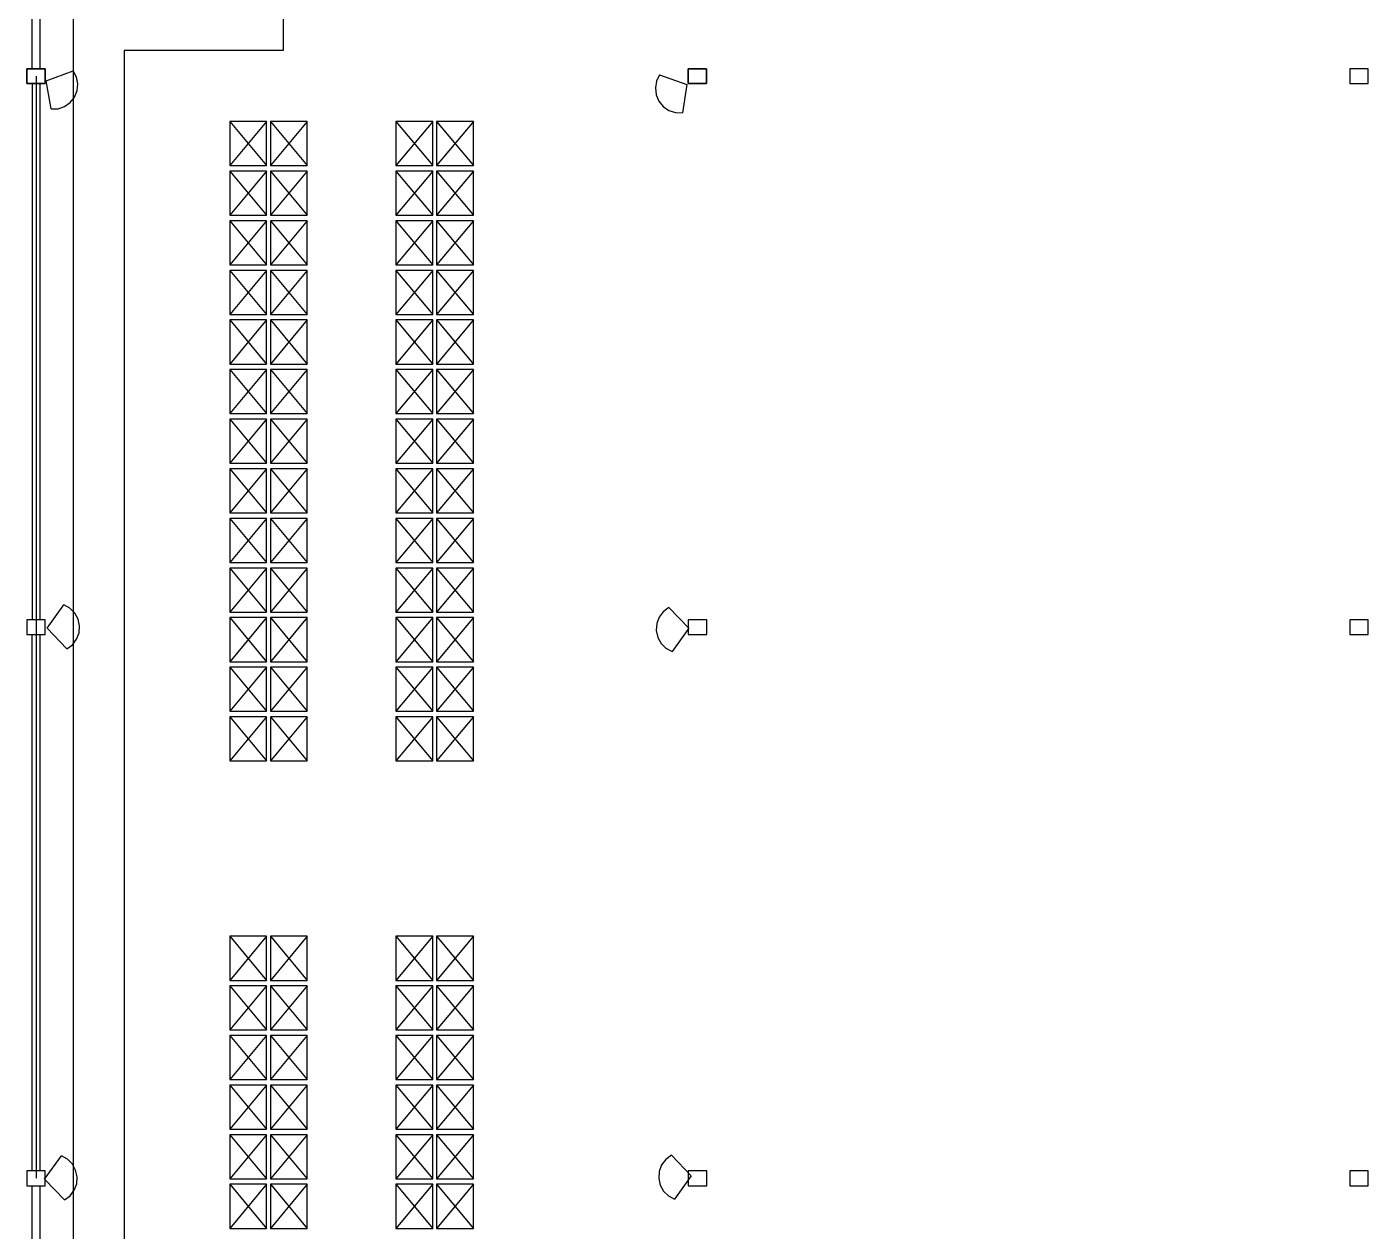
# Model space of a CAD drawing. Header units: metres. Extents: x 2 to 323, y -2 to 254.
# Drawn here: x 149.05 to 185.55, y 66.12 to 98.9 of the extents above; entities that cross this region are included whole.
import ezdxf

# ---------------------------------------------------------------- set-up
doc = ezdxf.new("R2010")
doc.units = ezdxf.units.M
for name, color, linetype in [('0-EST CORTE', 7, 'Continuous'), ('0-MUROS EXISTENTES', 7, 'Continuous'), ('0-PROYECCIONES', 7, 'Continuous'), ('Demarcación PL', 7, 'Continuous'), ('EQ - Pallets', 7, 'Continuous'), ('punta 005', 7, 'Continuous')]:
    doc.layers.add(name, color=color, linetype=linetype)

msp = doc.modelspace()

# ---------------------------------------------------------------- linework, layer by layer
at = {"layer": '0-EST CORTE'}
for points in [[(149.046, 97.361), (149.546, 97.361), (149.546, 97.761), (149.046, 97.761), (149.046, 97.361)], [(149.046, 97.361), (149.546, 97.361), (149.546, 97.761), (149.046, 97.761), (149.046, 97.361)], [(149.046, 97.361), (149.546, 97.361), (149.546, 97.761), (149.046, 97.761), (149.046, 97.361)], [(149.046, 97.361), (149.546, 97.361), (149.546, 97.761), (149.046, 97.761), (149.046, 97.361)], [(167.042, 97.361), (167.542, 97.361), (167.542, 97.761), (167.042, 97.761), (167.042, 97.361)], [(167.042, 97.361), (167.542, 97.361), (167.542, 97.761), (167.042, 97.761), (167.042, 97.361)], [(167.042, 97.361), (167.542, 97.361), (167.542, 97.761), (167.042, 97.761), (167.042, 97.361)], [(167.042, 97.361), (167.542, 97.361), (167.542, 97.761), (167.042, 97.761), (167.042, 97.361)], [(185.046, 97.361), (185.546, 97.361), (185.546, 97.761), (185.046, 97.761), (185.046, 97.361)], [(185.046, 97.361), (185.546, 97.361), (185.546, 97.761), (185.046, 97.761), (185.046, 97.361)], [(185.046, 97.361), (185.546, 97.361), (185.546, 97.761), (185.046, 97.761), (185.046, 97.361)], [(185.046, 97.361), (185.546, 97.361), (185.546, 97.761), (185.046, 97.761), (185.046, 97.361)], [(149.046, 82.361), (149.546, 82.361), (149.546, 82.761), (149.046, 82.761), (149.046, 82.361)], [(149.046, 82.361), (149.546, 82.361), (149.546, 82.761), (149.046, 82.761), (149.046, 82.361)], [(149.046, 82.361), (149.546, 82.361), (149.546, 82.761), (149.046, 82.761), (149.046, 82.361)], [(149.046, 82.361), (149.546, 82.361), (149.546, 82.761), (149.046, 82.761), (149.046, 82.361)], [(167.046, 82.361), (167.546, 82.361), (167.546, 82.761), (167.046, 82.761), (167.046, 82.361)], [(167.046, 82.361), (167.546, 82.361), (167.546, 82.761), (167.046, 82.761), (167.046, 82.361)], [(167.046, 82.361), (167.546, 82.361), (167.546, 82.761), (167.046, 82.761), (167.046, 82.361)], [(167.046, 82.361), (167.546, 82.361), (167.546, 82.761), (167.046, 82.761), (167.046, 82.361)], [(185.046, 82.361), (185.546, 82.361), (185.546, 82.761), (185.046, 82.761), (185.046, 82.361)], [(185.046, 82.361), (185.546, 82.361), (185.546, 82.761), (185.046, 82.761), (185.046, 82.361)], [(185.046, 82.361), (185.546, 82.361), (185.546, 82.761), (185.046, 82.761), (185.046, 82.361)], [(185.046, 82.361), (185.546, 82.361), (185.546, 82.761), (185.046, 82.761), (185.046, 82.361)], [(149.046, 67.361), (149.546, 67.361), (149.546, 67.761), (149.046, 67.761), (149.046, 67.361)], [(149.046, 67.361), (149.546, 67.361), (149.546, 67.761), (149.046, 67.761), (149.046, 67.361)], [(149.046, 67.361), (149.546, 67.361), (149.546, 67.761), (149.046, 67.761), (149.046, 67.361)], [(149.046, 67.361), (149.546, 67.361), (149.546, 67.761), (149.046, 67.761), (149.046, 67.361)], [(167.046, 67.361), (167.546, 67.361), (167.546, 67.761), (167.046, 67.761), (167.046, 67.361)], [(167.046, 67.361), (167.546, 67.361), (167.546, 67.761), (167.046, 67.761), (167.046, 67.361)], [(167.046, 67.361), (167.546, 67.361), (167.546, 67.761), (167.046, 67.761), (167.046, 67.361)], [(167.046, 67.361), (167.546, 67.361), (167.546, 67.761), (167.046, 67.761), (167.046, 67.361)], [(185.046, 67.361), (185.546, 67.361), (185.546, 67.761), (185.046, 67.761), (185.046, 67.361)], [(185.046, 67.361), (185.546, 67.361), (185.546, 67.761), (185.046, 67.761), (185.046, 67.361)], [(185.046, 67.361), (185.546, 67.361), (185.546, 67.761), (185.046, 67.761), (185.046, 67.361)], [(185.046, 67.361), (185.546, 67.361), (185.546, 67.761), (185.046, 67.761), (185.046, 67.361)]]:
    msp.add_lwpolyline(points, close=True, dxfattribs=at)
at = {"layer": '0-MUROS EXISTENTES'}
for points in [[(149.398, 97.761), (149.194, 97.761), (149.194, 112.361), (149.398, 112.361), (149.398, 97.761)], [(149.546, 97.361), (149.046, 97.361), (149.046, 97.761), (149.546, 97.761), (149.546, 97.361)], [(167.542, 97.361), (167.042, 97.361), (167.042, 97.761), (167.542, 97.761), (167.542, 97.361)], [(149.401, 82.761), (149.197, 82.761), (149.197, 97.361), (149.401, 97.361), (149.401, 82.761)], [(149.398, 67.761), (149.194, 67.761), (149.194, 82.361), (149.398, 82.361), (149.398, 67.761)], [(149.398, 52.761), (149.194, 52.761), (149.194, 67.361), (149.398, 67.361), (149.398, 52.761)]]:
    msp.add_lwpolyline(points, close=True, dxfattribs=at)
at = {"layer": '0-PROYECCIONES'}
msp.add_line((149.296, 97.561), (149.296, 67.561), dxfattribs=at)
at = {"layer": 'Demarcación PL'}
for p, q in [((156.024, 107.221), (156.024, 98.252)), ((150.307, 99.653), (150.307, 37.642)), ((156.024, 98.252), (151.692, 98.252)), ((151.692, 98.252), (151.692, 38.745))]:
    msp.add_line(p, q, dxfattribs=at)
at = {"layer": 'EQ - Pallets'}
for p, q in [((149.574, 97.434), (150.307, 97.703)), ((166.266, 97.591), (167.004, 97.335)), ((149.706, 96.665), (149.574, 97.434)), ((167.004, 97.335), (166.885, 96.563)), ((154.57, 96.324), (155.57, 95.124)), ((155.57, 96.324), (154.57, 95.124)), ((155.677, 96.324), (156.677, 95.124)), ((156.677, 96.324), (155.677, 95.124)), ((159.09, 96.324), (160.09, 95.124)), ((160.09, 96.324), (159.09, 95.124)), ((160.197, 96.324), (161.197, 95.124)), ((161.197, 96.324), (160.197, 95.124)), ((154.57, 94.974), (155.57, 93.774)), ((155.57, 94.974), (154.57, 93.774)), ((155.677, 94.974), (156.677, 93.774)), ((156.677, 94.974), (155.677, 93.774)), ((159.09, 94.974), (160.09, 93.774)), ((160.09, 94.974), (159.09, 93.774)), ((160.197, 94.974), (161.197, 93.774)), ((161.197, 94.974), (160.197, 93.774)), ((154.57, 93.623), (155.57, 92.423)), ((155.57, 93.623), (154.57, 92.423)), ((155.677, 93.623), (156.677, 92.423)), ((156.677, 93.623), (155.677, 92.423)), ((159.09, 93.623), (160.09, 92.423)), ((160.09, 93.623), (159.09, 92.423)), ((160.197, 93.623), (161.197, 92.423)), ((161.197, 93.623), (160.197, 92.423)), ((154.57, 92.273), (155.57, 91.073)), ((155.57, 92.273), (154.57, 91.073)), ((155.677, 92.273), (156.677, 91.073)), ((156.677, 92.273), (155.677, 91.073)), ((159.09, 92.273), (160.09, 91.073)), ((160.09, 92.273), (159.09, 91.073)), ((160.197, 92.273), (161.197, 91.073)), ((161.197, 92.273), (160.197, 91.073)), ((154.57, 90.923), (155.57, 89.723)), ((155.57, 90.923), (154.57, 89.723)), ((155.677, 90.923), (156.677, 89.723)), ((156.677, 90.923), (155.677, 89.723)), ((159.09, 90.923), (160.09, 89.723)), ((160.09, 90.923), (159.09, 89.723)), ((160.197, 90.923), (161.197, 89.723)), ((161.197, 90.923), (160.197, 89.723)), ((154.57, 89.573), (155.57, 88.373)), ((155.57, 89.573), (154.57, 88.373)), ((155.677, 89.573), (156.677, 88.373)), ((156.677, 89.573), (155.677, 88.373)), ((159.09, 89.573), (160.09, 88.373)), ((160.09, 89.573), (159.09, 88.373)), ((160.197, 89.573), (161.197, 88.373)), ((161.197, 89.573), (160.197, 88.373)), ((154.57, 88.222), (155.57, 87.022)), ((155.57, 88.222), (154.57, 87.022)), ((155.677, 88.222), (156.677, 87.022)), ((156.677, 88.222), (155.677, 87.022)), ((159.09, 88.222), (160.09, 87.022)), ((160.09, 88.222), (159.09, 87.022)), ((160.197, 88.222), (161.197, 87.022)), ((161.197, 88.222), (160.197, 87.022)), ((154.57, 86.872), (155.57, 85.672)), ((155.57, 86.872), (154.57, 85.672)), ((155.677, 86.872), (156.677, 85.672)), ((156.677, 86.872), (155.677, 85.672)), ((159.09, 86.872), (160.09, 85.672)), ((160.09, 86.872), (159.09, 85.672)), ((160.197, 86.872), (161.197, 85.672)), ((161.197, 86.872), (160.197, 85.672)), ((154.57, 85.522), (155.57, 84.322)), ((155.57, 85.522), (154.57, 84.322)), ((155.677, 85.522), (156.677, 84.322)), ((156.677, 85.522), (155.677, 84.322)), ((159.09, 85.522), (160.09, 84.322)), ((160.09, 85.522), (159.09, 84.322)), ((160.197, 85.522), (161.197, 84.322)), ((161.197, 85.522), (160.197, 84.322)), ((154.57, 84.171), (155.57, 82.971)), ((155.57, 84.171), (154.57, 82.971)), ((155.677, 84.171), (156.677, 82.971)), ((156.677, 84.171), (155.677, 82.971)), ((159.09, 84.171), (160.09, 82.971)), ((160.09, 84.171), (159.09, 82.971)), ((160.197, 84.171), (161.197, 82.971)), ((161.197, 84.171), (160.197, 82.971)), ((149.595, 82.53), (150.049, 83.165)), ((166.516, 83.095), (167.059, 82.534)), ((150.137, 81.969), (149.595, 82.53)), ((154.57, 82.821), (155.57, 81.621)), ((155.57, 82.821), (154.57, 81.621)), ((155.677, 82.821), (156.677, 81.621)), ((156.677, 82.821), (155.677, 81.621)), ((159.09, 82.821), (160.09, 81.621)), ((160.09, 82.821), (159.09, 81.621)), ((160.197, 82.821), (161.197, 81.621)), ((161.197, 82.821), (160.197, 81.621)), ((167.059, 82.534), (166.604, 81.898)), ((154.57, 81.471), (155.57, 80.271)), ((155.57, 81.471), (154.57, 80.271)), ((155.677, 81.471), (156.677, 80.271)), ((156.677, 81.471), (155.677, 80.271)), ((159.09, 81.471), (160.09, 80.271)), ((160.09, 81.471), (159.09, 80.271)), ((160.197, 81.471), (161.197, 80.271)), ((161.197, 81.471), (160.197, 80.271)), ((154.57, 80.121), (155.57, 78.921)), ((155.57, 80.121), (154.57, 78.921)), ((155.677, 80.121), (156.677, 78.921)), ((156.677, 80.121), (155.677, 78.921)), ((159.09, 80.121), (160.09, 78.921)), ((160.09, 80.121), (159.09, 78.921)), ((160.197, 80.121), (161.197, 78.921)), ((161.197, 80.121), (160.197, 78.921)), ((154.57, 74.149), (155.57, 72.949)), ((155.57, 74.149), (154.57, 72.949)), ((155.677, 74.149), (156.677, 72.949)), ((156.677, 74.149), (155.677, 72.949)), ((159.09, 74.149), (160.09, 72.949)), ((160.09, 74.149), (159.09, 72.949)), ((160.197, 74.149), (161.197, 72.949)), ((161.197, 74.149), (160.197, 72.949)), ((154.57, 72.799), (155.57, 71.599)), ((155.57, 72.799), (154.57, 71.599)), ((155.677, 72.799), (156.677, 71.599)), ((156.677, 72.799), (155.677, 71.599)), ((159.09, 72.799), (160.09, 71.599)), ((160.09, 72.799), (159.09, 71.599)), ((160.197, 72.799), (161.197, 71.599)), ((161.197, 72.799), (160.197, 71.599)), ((154.57, 71.449), (155.57, 70.249)), ((155.57, 71.449), (154.57, 70.249)), ((155.677, 71.449), (156.677, 70.249)), ((156.677, 71.449), (155.677, 70.249)), ((159.09, 71.449), (160.09, 70.249)), ((160.09, 71.449), (159.09, 70.249)), ((160.197, 71.449), (161.197, 70.249)), ((161.197, 71.449), (160.197, 70.249)), ((154.57, 70.098), (155.57, 68.898)), ((155.57, 70.098), (154.57, 68.898)), ((155.677, 70.098), (156.677, 68.898)), ((156.677, 70.098), (155.677, 68.898)), ((159.09, 70.098), (160.09, 68.898)), ((160.09, 70.098), (159.09, 68.898)), ((160.197, 70.098), (161.197, 68.898)), ((161.197, 70.098), (160.197, 68.898)), ((154.57, 68.748), (155.57, 67.548)), ((155.57, 68.748), (154.57, 67.548)), ((155.677, 68.748), (156.677, 67.548)), ((156.677, 68.748), (155.677, 67.548)), ((159.09, 68.748), (160.09, 67.548)), ((160.09, 68.748), (159.09, 67.548)), ((160.197, 68.748), (161.197, 67.548)), ((161.197, 68.748), (160.197, 67.548)), ((149.531, 67.536), (149.985, 68.171)), ((166.584, 68.187), (167.126, 67.625)), ((150.074, 66.974), (149.531, 67.536)), ((167.126, 67.625), (166.672, 66.99)), ((154.57, 67.398), (155.57, 66.198)), ((155.57, 67.398), (154.57, 66.198)), ((155.677, 67.398), (156.677, 66.198)), ((156.677, 67.398), (155.677, 66.198)), ((159.09, 67.398), (160.09, 66.198)), ((160.09, 67.398), (159.09, 66.198)), ((160.197, 67.398), (161.197, 66.198)), ((161.197, 67.398), (160.197, 66.198))]:
    msp.add_line(p, q, dxfattribs=at)
for points in [[(154.57, 96.324), (154.57, 95.124), (155.57, 95.124), (155.57, 96.324), (154.57, 96.324)], [(155.677, 96.324), (155.677, 95.124), (156.677, 95.124), (156.677, 96.324), (155.677, 96.324)], [(159.09, 96.324), (159.09, 95.124), (160.09, 95.124), (160.09, 96.324), (159.09, 96.324)], [(160.197, 96.324), (160.197, 95.124), (161.197, 95.124), (161.197, 96.324), (160.197, 96.324)], [(154.57, 94.974), (154.57, 93.774), (155.57, 93.774), (155.57, 94.974), (154.57, 94.974)], [(155.677, 94.974), (155.677, 93.774), (156.677, 93.774), (156.677, 94.974), (155.677, 94.974)], [(159.09, 94.974), (159.09, 93.774), (160.09, 93.774), (160.09, 94.974), (159.09, 94.974)], [(160.197, 94.974), (160.197, 93.774), (161.197, 93.774), (161.197, 94.974), (160.197, 94.974)], [(154.57, 93.623), (154.57, 92.423), (155.57, 92.423), (155.57, 93.623), (154.57, 93.623)], [(155.677, 93.623), (155.677, 92.423), (156.677, 92.423), (156.677, 93.623), (155.677, 93.623)], [(159.09, 93.623), (159.09, 92.423), (160.09, 92.423), (160.09, 93.623), (159.09, 93.623)], [(160.197, 93.623), (160.197, 92.423), (161.197, 92.423), (161.197, 93.623), (160.197, 93.623)], [(154.57, 92.273), (154.57, 91.073), (155.57, 91.073), (155.57, 92.273), (154.57, 92.273)], [(155.677, 92.273), (155.677, 91.073), (156.677, 91.073), (156.677, 92.273), (155.677, 92.273)], [(159.09, 92.273), (159.09, 91.073), (160.09, 91.073), (160.09, 92.273), (159.09, 92.273)], [(160.197, 92.273), (160.197, 91.073), (161.197, 91.073), (161.197, 92.273), (160.197, 92.273)], [(154.57, 90.923), (154.57, 89.723), (155.57, 89.723), (155.57, 90.923), (154.57, 90.923)], [(155.677, 90.923), (155.677, 89.723), (156.677, 89.723), (156.677, 90.923), (155.677, 90.923)], [(159.09, 90.923), (159.09, 89.723), (160.09, 89.723), (160.09, 90.923), (159.09, 90.923)], [(160.197, 90.923), (160.197, 89.723), (161.197, 89.723), (161.197, 90.923), (160.197, 90.923)], [(154.57, 89.573), (154.57, 88.373), (155.57, 88.373), (155.57, 89.573), (154.57, 89.573)], [(155.677, 89.573), (155.677, 88.373), (156.677, 88.373), (156.677, 89.573), (155.677, 89.573)], [(159.09, 89.573), (159.09, 88.373), (160.09, 88.373), (160.09, 89.573), (159.09, 89.573)], [(160.197, 89.573), (160.197, 88.373), (161.197, 88.373), (161.197, 89.573), (160.197, 89.573)], [(154.57, 88.222), (154.57, 87.022), (155.57, 87.022), (155.57, 88.222), (154.57, 88.222)], [(155.677, 88.222), (155.677, 87.022), (156.677, 87.022), (156.677, 88.222), (155.677, 88.222)], [(159.09, 88.222), (159.09, 87.022), (160.09, 87.022), (160.09, 88.222), (159.09, 88.222)], [(160.197, 88.222), (160.197, 87.022), (161.197, 87.022), (161.197, 88.222), (160.197, 88.222)], [(154.57, 86.872), (154.57, 85.672), (155.57, 85.672), (155.57, 86.872), (154.57, 86.872)], [(155.677, 86.872), (155.677, 85.672), (156.677, 85.672), (156.677, 86.872), (155.677, 86.872)], [(159.09, 86.872), (159.09, 85.672), (160.09, 85.672), (160.09, 86.872), (159.09, 86.872)], [(160.197, 86.872), (160.197, 85.672), (161.197, 85.672), (161.197, 86.872), (160.197, 86.872)], [(154.57, 85.522), (154.57, 84.322), (155.57, 84.322), (155.57, 85.522), (154.57, 85.522)], [(155.677, 85.522), (155.677, 84.322), (156.677, 84.322), (156.677, 85.522), (155.677, 85.522)], [(159.09, 85.522), (159.09, 84.322), (160.09, 84.322), (160.09, 85.522), (159.09, 85.522)], [(160.197, 85.522), (160.197, 84.322), (161.197, 84.322), (161.197, 85.522), (160.197, 85.522)], [(154.57, 84.171), (154.57, 82.971), (155.57, 82.971), (155.57, 84.171), (154.57, 84.171)], [(155.677, 84.171), (155.677, 82.971), (156.677, 82.971), (156.677, 84.171), (155.677, 84.171)], [(159.09, 84.171), (159.09, 82.971), (160.09, 82.971), (160.09, 84.171), (159.09, 84.171)], [(160.197, 84.171), (160.197, 82.971), (161.197, 82.971), (161.197, 84.171), (160.197, 84.171)], [(154.57, 82.821), (154.57, 81.621), (155.57, 81.621), (155.57, 82.821), (154.57, 82.821)], [(155.677, 82.821), (155.677, 81.621), (156.677, 81.621), (156.677, 82.821), (155.677, 82.821)], [(159.09, 82.821), (159.09, 81.621), (160.09, 81.621), (160.09, 82.821), (159.09, 82.821)], [(160.197, 82.821), (160.197, 81.621), (161.197, 81.621), (161.197, 82.821), (160.197, 82.821)], [(154.57, 81.471), (154.57, 80.271), (155.57, 80.271), (155.57, 81.471), (154.57, 81.471)], [(155.677, 81.471), (155.677, 80.271), (156.677, 80.271), (156.677, 81.471), (155.677, 81.471)], [(159.09, 81.471), (159.09, 80.271), (160.09, 80.271), (160.09, 81.471), (159.09, 81.471)], [(160.197, 81.471), (160.197, 80.271), (161.197, 80.271), (161.197, 81.471), (160.197, 81.471)], [(154.57, 80.121), (154.57, 78.921), (155.57, 78.921), (155.57, 80.121), (154.57, 80.121)], [(155.677, 80.121), (155.677, 78.921), (156.677, 78.921), (156.677, 80.121), (155.677, 80.121)], [(159.09, 80.121), (159.09, 78.921), (160.09, 78.921), (160.09, 80.121), (159.09, 80.121)], [(160.197, 80.121), (160.197, 78.921), (161.197, 78.921), (161.197, 80.121), (160.197, 80.121)], [(154.57, 74.149), (154.57, 72.949), (155.57, 72.949), (155.57, 74.149), (154.57, 74.149)], [(155.677, 74.149), (155.677, 72.949), (156.677, 72.949), (156.677, 74.149), (155.677, 74.149)], [(159.09, 74.149), (159.09, 72.949), (160.09, 72.949), (160.09, 74.149), (159.09, 74.149)], [(160.197, 74.149), (160.197, 72.949), (161.197, 72.949), (161.197, 74.149), (160.197, 74.149)], [(154.57, 72.799), (154.57, 71.599), (155.57, 71.599), (155.57, 72.799), (154.57, 72.799)], [(155.677, 72.799), (155.677, 71.599), (156.677, 71.599), (156.677, 72.799), (155.677, 72.799)], [(159.09, 72.799), (159.09, 71.599), (160.09, 71.599), (160.09, 72.799), (159.09, 72.799)], [(160.197, 72.799), (160.197, 71.599), (161.197, 71.599), (161.197, 72.799), (160.197, 72.799)], [(154.57, 71.449), (154.57, 70.249), (155.57, 70.249), (155.57, 71.449), (154.57, 71.449)], [(155.677, 71.449), (155.677, 70.249), (156.677, 70.249), (156.677, 71.449), (155.677, 71.449)], [(159.09, 71.449), (159.09, 70.249), (160.09, 70.249), (160.09, 71.449), (159.09, 71.449)], [(160.197, 71.449), (160.197, 70.249), (161.197, 70.249), (161.197, 71.449), (160.197, 71.449)], [(154.57, 70.098), (154.57, 68.898), (155.57, 68.898), (155.57, 70.098), (154.57, 70.098)], [(155.677, 70.098), (155.677, 68.898), (156.677, 68.898), (156.677, 70.098), (155.677, 70.098)], [(159.09, 70.098), (159.09, 68.898), (160.09, 68.898), (160.09, 70.098), (159.09, 70.098)], [(160.197, 70.098), (160.197, 68.898), (161.197, 68.898), (161.197, 70.098), (160.197, 70.098)], [(154.57, 68.748), (154.57, 67.548), (155.57, 67.548), (155.57, 68.748), (154.57, 68.748)], [(155.677, 68.748), (155.677, 67.548), (156.677, 67.548), (156.677, 68.748), (155.677, 68.748)], [(159.09, 68.748), (159.09, 67.548), (160.09, 67.548), (160.09, 68.748), (159.09, 68.748)], [(160.197, 68.748), (160.197, 67.548), (161.197, 67.548), (161.197, 68.748), (160.197, 68.748)], [(154.57, 67.398), (154.57, 66.198), (155.57, 66.198), (155.57, 67.398), (154.57, 67.398)], [(155.677, 67.398), (155.677, 66.198), (156.677, 66.198), (156.677, 67.398), (155.677, 67.398)], [(159.09, 67.398), (159.09, 66.198), (160.09, 66.198), (160.09, 67.398), (159.09, 67.398)], [(160.197, 67.398), (160.197, 66.198), (161.197, 66.198), (161.197, 67.398), (160.197, 67.398)]]:
    msp.add_lwpolyline(points, close=True, dxfattribs=at)
at = {"layer": 'punta 005'}
for points in [[(149.706, 96.665), (149.896, 96.673), (150.072, 96.734), (150.224, 96.841), (150.342, 96.99), (150.412, 97.166), (150.43, 97.352), (150.394, 97.535), (150.307, 97.703)], [(166.266, 97.591), (166.181, 97.421), (166.149, 97.238), (166.17, 97.052), (166.243, 96.877), (166.364, 96.73), (166.518, 96.626), (166.695, 96.568), (166.885, 96.563)], [(150.137, 81.969), (150.29, 82.082), (150.401, 82.232), (150.466, 82.406), (150.48, 82.595), (150.439, 82.781), (150.349, 82.944), (150.216, 83.075), (150.049, 83.165)], [(166.516, 83.095), (166.364, 82.981), (166.252, 82.832), (166.187, 82.658), (166.174, 82.468), (166.215, 82.283), (166.305, 82.12), (166.437, 81.989), (166.604, 81.898)], [(150.074, 66.974), (150.226, 67.088), (150.337, 67.237), (150.403, 67.412), (150.416, 67.601), (150.375, 67.787), (150.285, 67.95), (150.153, 68.081), (149.985, 68.171)], [(166.584, 68.187), (166.431, 68.073), (166.32, 67.924), (166.255, 67.75), (166.241, 67.56), (166.282, 67.375), (166.372, 67.212), (166.505, 67.08), (166.672, 66.99)]]:
    msp.add_lwpolyline(points, dxfattribs=at)

doc.saveas('drawing.dxf')
